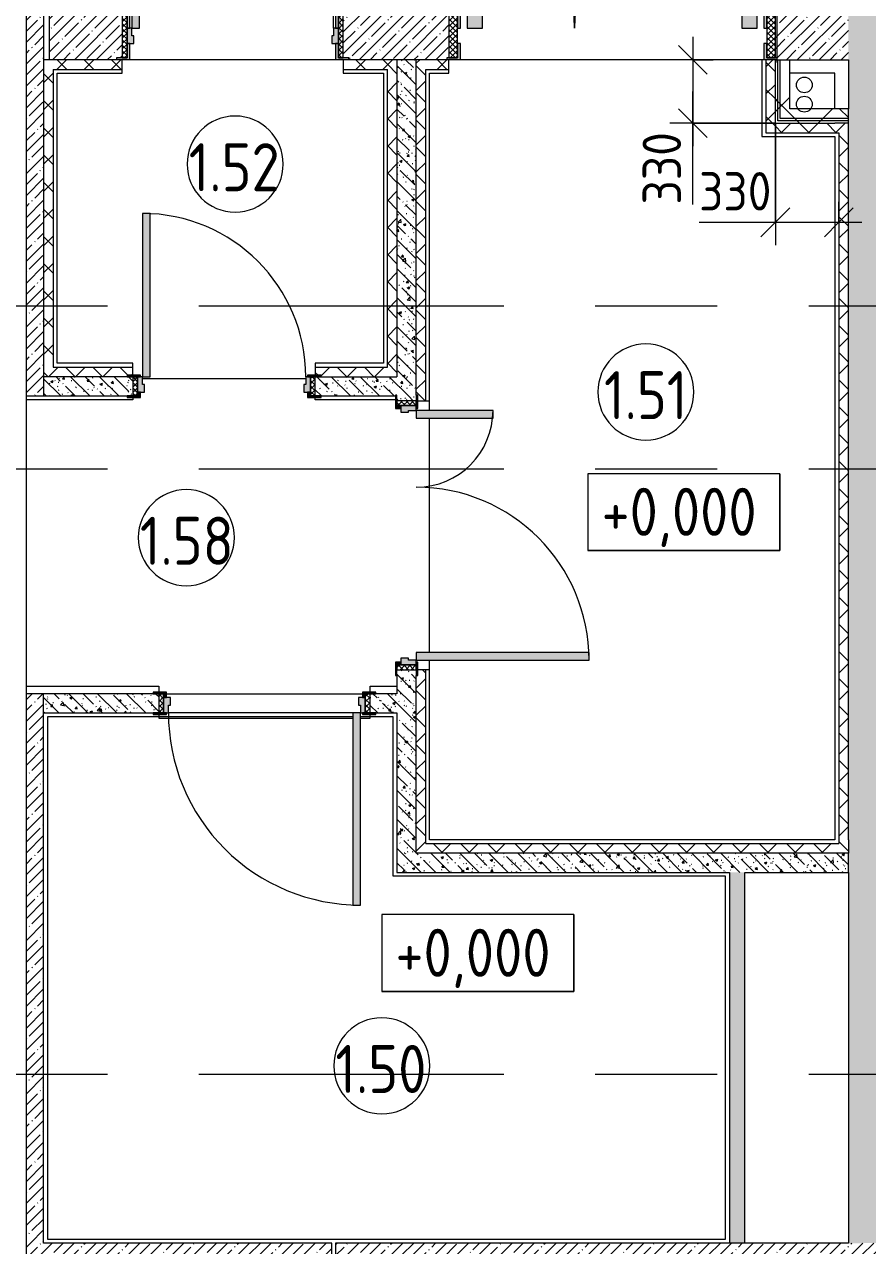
# Model space of a CAD drawing. Header units: millimetres. Extents: x 81368 to 286493, y -8553 to 29000.
# Drawn here: x 84870 to 89260, y 17257 to 23614 of the extents above; entities that cross this region are included whole.
import ezdxf

# ---------------------------------------------------------------- set-up
doc = ezdxf.new("R2010")
doc.units = ezdxf.units.MM
doc.linetypes.add('Осевая', pattern=[3175, 635, -476.25, 1587.5, -476.25])
for name, color, linetype, lineweight in [('A-ANNO-DIMS', 7, 'Continuous', 9), ('A-ANNO-DIMS-100', 7, 'Continuous', 9), ('A-AREA-IDEN', 7, 'Continuous', 9), ('A-DETL', 7, 'Continuous', 9), ('A-DETL-GENF', 7, 'Continuous', 9), ('A-WALL-1', 7, 'Continuous', 13), ('A-WALL-IDEN', 7, 'Continuous', 9), ('G-ANNO-DIMS', 7, 'Continuous', 9), ('I-WALL', 7, 'Continuous', 9), ('Оси-2', 7, 'Осевая', 9)]:
    doc.layers.add(name, color=color, linetype=linetype, lineweight=lineweight)
for name, color, linetype, lineweight, true_color in [('A-DOOR-1', 7, 'Continuous', 9, 0xaaaaaa), ('A-DOOR-2', 7, 'Continuous', 9, 0xe2e2e2), ('A-DOOR-FRAM-1', 7, 'Continuous', 9, 0xe2e2e2), ('A-DOOR-FRAM-2', 7, 'Continuous', 9, 0xaaaaaa), ('A-FLOR-1', 7, 'Continuous', 9, 0xaaaaaa), ('A-WALL-2', 7, 'Continuous', 13, 0x008040), ('I-WALL-1', 7, 'Continuous', 9, 0x787878), ('I-WALL-2', 7, 'Continuous', 9, 0x008040)]:
    doc.layers.add(name, color=color, linetype=linetype, lineweight=lineweight, true_color=true_color)
doc.styles.add('GOST Common', font='GOST_Common.ttf', dxfattribs={"width": 0.9, "height": 250})
doc.styles.add('ISOCPEUR_1', font='isocpeur.ttf', dxfattribs={"width": 0.9, "height": 200})
doc.dimstyles.new('ISO-2_0_0_9К_Средний_округл2_1', dxfattribs={"dimscale": 304.8, "dimtxt": 199.196235, "dimasz": 0.492126, "dimexe": 0.393701, "dimexo": 0, "dimgap": 0, "dimtad": 1, "dimdec": 0, "dimrnd": 10, "dimzin": 0, "dimdsep": 46, "dimtxsty": 'ISOCPEUR_1', "dimblk1": 'OBLIQUE', "dimblk2": 'OBLIQUE', "dimsah": 1, "dimcen": 0.09, "dimdle": 0.393701, "dimazin": 0, "dimtfac": 1, "dimtdec": 4, "dimtix": 1, "dimtmove": 1, "dimatfit": 3, "dimfxl": 1, "dimtvp": 1, "dimtolj": 1, "dimtzin": 0, "dimarcsym": 2})
pattern_1 = [(45, (0, 0), (-57.024626, 57.024626), []), (45, (57.025, 0), (-57.024626, 57.024626), [100.806, -20.161, 3.353, -16.808])]
pattern_2 = [(135, (0, 0), (-75.43415, -75.43415), [106.68, -17.78, 3.556, -17.78]), (135, (0, 75.39), (-75.43415, -75.43415), []), (50, (0, 0), (127.52922, -11.15758), [13.335, -146.685]), (355, (0, 0), (-24.66966, 133.74002), [10.668, -117.348]), (100.451, (10.63, -0.93), (102.85973, 122.58178), [11.333, -124.663]), (46.184, (0, 35.56), (189.75516, -29.43036), [20.002, -220.027]), (96.636, (15.81, 33.1), (166.1822, 173.1996), [17, -186.995]), (351.184, (0, 35.56), (166.18393, 173.19757), [16.002, -176.022]), (21, (17.78, 26.67), (106.13027, -71.58603), [13.335, -146.685]), (326, (17.78, 26.67), (43.26188, 128.93175), [10.668, -117.348]), (71.451, (26.62, 20.7), (149.39198, 57.34505), [11.333, -124.663]), (37.5, (0, 0), (2.162228, 59.188357), [3.353, -112.573, 3.353, -115.773, -117.792]), (37.5, (0, 0), (2.162228, 59.188357), [-235.052, 3.353, -114.44]), (7.5, (0, 0), (46.773857, 70.126152), [3.353, -64.567, 3.353, -109.906, -44.894]), (7.5, (0, 0), (46.773857, 70.126152), [-181.178, 3.353, -41.542]), (327.5, (-39.65, 0), (94.913671, -4.010093), [3.353, -41.097, 3.353, -135.331, -184.023]), (327.5, (-39.65, 0), (94.913671, -4.010093), [-183.134, 3.353, -180.67]), (317.5, (-57.43, 0), (103.69057, 17.79882), [3.353, -54.432, 3.353, -88.748, -130.683]), (317.5, (-57.43, 0), (103.69057, 17.79882), [-149.885, 3.353, -127.33])]
pattern_3 = [(45, (0, 0), (-70.71068, 70.71068), []), (135, (0, 0), (-70.71068, -70.71068), [])]
pattern_4 = [(45, (0, 0), (-141.42136, 141.42136), []), (135, (0, 0), (-141.42136, -141.42136), [])]

# ---------------------------------------------------------------- blocks, each defined once
blk = doc.blocks.new('110_Дверь_СКБ_2Ст_Внутренняя - ДН-7д_л__ ДОО_Дв_1450x2100h_Загрузочная_ Помещение холодильных камер-21737406-План монтажа стен и перегородок 1 этажа в осях 23_1-33')
at = {"layer": 'A-DOOR-1'}
h = blk.add_hatch(dxfattribs=at)
h.set_pattern_fill('FP_15', color=256, style=0, pattern_type=2)
h.set_pattern_definition([(135, (1471.41, 189.685), (-14.14214, -14.14214), []), (225, (1471.41, 189.685), (14.14214, -14.14214), [])])
h.paths.add_polyline_path([(862.5, -115), (862.5, 115), (817.5, 115), (817.5, -115)])
at = {"layer": 'A-DOOR-2'}
for points in [[(767.5, 40), (767.5, 990), (687.5, 990), (687.5, 40)], [(-742.5, 40), (-662.5, 40), (-662.5, 600), (-742.5, 600), (-742.5, 109.4)]]:
    blk.add_hatch(color=256, dxfattribs=at).paths.add_polyline_path(points)
h = blk.add_hatch(color=256, dxfattribs=at)
h.paths.add_polyline_path([(817.5, 40), (817.5, 115), (872.5, 115), (872.5, 123), (802.5, 123), (802.5, 40)])
h.paths.add_polyline_path([(-777.5, 40), (-777.5, 123), (-847.5, 123), (-847.5, 115), (-792.5, 115), (-792.5, 40)])
h = blk.add_hatch(color=256, dxfattribs=at)
h.paths.add_polyline_path([(872.5, -123), (872.5, -115), (817.5, -115), (817.5, -40), (802.5, -40), (802.5, -123)])
h.paths.add_polyline_path([(-777.5, -123), (-777.5, -40), (-792.5, -40), (-792.5, -115), (-847.5, -115), (-847.5, -123)])
at = {"layer": 'A-DOOR-FRAM-2'}
h = blk.add_hatch(dxfattribs=at)
h.set_pattern_fill('FP_16', color=256, style=0, pattern_type=2)
h.set_pattern_definition([(45, (-651.384, 189.685), (-14.1421, 14.1421), []), (135, (-651.384, 189.685), (-14.1421, -14.1421), [])])
h.paths.add_polyline_path([(-792.5, -115), (-792.5, 115), (-837.5, 115), (-837.5, -115)])
at = {"layer": 'A-DOOR-1'}
for p, q in [((767.5, 990), (687.5, 990)), ((687.5, 990), (687.5, 40)), ((767.5, 40), (767.5, 990)), ((-742.5, 600), (-742.5, 40)), ((-662.5, 600), (-742.5, 600)), ((-662.5, 40), (-662.5, 600)), ((-777.5, 123), (-847.5, 123)), ((-847.5, 123), (-847.5, 115)), ((-847.5, 115), (-792.5, 115)), ((-792.5, 115), (-792.5, 40)), ((-777.5, 40), (-777.5, 123)), ((872.5, 123), (802.5, 123)), ((802.5, 123), (802.5, 40)), ((817.5, 40), (817.5, 115)), ((817.5, 115), (872.5, 115)), ((872.5, 115), (872.5, 123)), ((-792.5, 40), (-777.5, 40)), ((-742.5, 40), (-662.5, 40)), ((687.5, 40), (767.5, 40)), ((802.5, 40), (817.5, 40)), ((-777.5, -40), (-792.5, -40)), ((-792.5, -40), (-792.5, -115)), ((-777.5, -123), (-777.5, -40)), ((817.5, -40), (802.5, -40)), ((802.5, -40), (802.5, -123)), ((817.5, -115), (817.5, -40)), ((-847.5, -115), (-847.5, -123)), ((-792.5, -115), (-847.5, -115)), ((-847.5, -123), (-777.5, -123)), ((802.5, -123), (872.5, -123)), ((872.5, -115), (817.5, -115)), ((872.5, -123), (872.5, -115))]:
    blk.add_line(p, q, dxfattribs=at)
for centre, radius, start, end in [((767.5, 40), 950, 90, 180), ((-742.5, 40), 560, 0, 90)]:
    blk.add_arc(centre, radius, start, end, dxfattribs=at)
at = {"layer": 'A-DOOR-FRAM-2'}
for p, q in [((-792.5, 115), (-837.5, 115)), ((-837.5, 115), (-837.5, -115)), ((-792.5, -115), (-792.5, 115)), ((862.5, 115), (817.5, 115)), ((817.5, 115), (817.5, -115)), ((862.5, -115), (862.5, 115)), ((-837.5, -115), (-792.5, -115)), ((817.5, -115), (862.5, -115))]:
    blk.add_line(p, q, dxfattribs=at)
blk = doc.blocks.new('110_Дверь_СКБ_1Ст_Внутренняя1 - Д-11а _огнестойкость EI 15_-32666892-План монтажа стен и перегородок 1 этажа в осях 23_1-33')
at = {"layer": 'A-DOOR-1'}
h = blk.add_hatch(dxfattribs=at)
h.set_pattern_fill('FP_17', color=256, style=0, pattern_type=2)
h.set_pattern_definition([(135, (1751.41, 114.685), (-14.14214, -14.14214), []), (225, (1751.41, 114.685), (14.14214, -14.14214), [])])
h.paths.add_polyline_path([(562.5, 50), (537.5, 50), (537.5, -50), (562.5, -50)])
at = {"layer": 'A-DOOR-2'}
h = blk.add_hatch(color=256, dxfattribs=at)
h.paths.add_polyline_path([(-512.5, 50), (-512.5, -30), (-477.5, -30), (-477.5, 10), (-487.5, 10), (-487.5, 50)])
h.paths.add_polyline_path([(512.5, 50), (512.5, 10), (502.5, 10), (502.5, -30), (537.5, -30), (537.5, 50)])
at = {"layer": 'A-DOOR-FRAM-1'}
for points in [[(-487.5, 1050), (-487.5, 50), (-447.5, 50), (-447.5, 1050)], [(-567.5, 58), (-567.5, 50), (-497.5, 50), (-497.5, 58)], [(-512.5, 50), (-512.5, 49), (-497.5, 50)], [(592.5, 58), (522.5, 58), (522.5, 50), (592.5, 50)], [(522.5, 50), (522.5, 49), (537.5, 50)], [(-567.5, -50), (-567.5, -58), (-497.5, -58), (-497.5, -50)], [(-497.5, -30), (-512.5, -30), (-512.5, -50), (-497.5, -50)], [(522.5, -30), (522.5, -50), (537.5, -50), (537.5, -30)], [(592.5, -50), (522.5, -50), (522.5, -58), (592.5, -58)]]:
    blk.add_hatch(color=256, dxfattribs=at).paths.add_polyline_path(points)
at = {"layer": 'A-DOOR-FRAM-2'}
h = blk.add_hatch(dxfattribs=at)
h.set_pattern_fill('FP_18', color=256, style=0, pattern_type=2)
h.set_pattern_definition([(45, (-371.384, 114.685), (-14.1421, 14.1421), []), (135, (-371.384, 114.685), (-14.1421, -14.1421), [])])
h.paths.add_polyline_path([(-512.5, 50), (-537.5, 50), (-537.5, -50), (-512.5, -50)])
at = {"layer": 'A-DOOR-1'}
for p, q in [((-487.5, 1050), (-487.5, 50)), ((-447.5, 1050), (-487.5, 1050)), ((-447.5, 50), (-447.5, 1050)), ((-487.5, 50), (-447.5, 50))]:
    blk.add_line(p, q, dxfattribs=at)
blk.add_arc((-487.5, 50), 1000, 360, 90, dxfattribs=at)
at = {"layer": 'A-DOOR-FRAM-2'}
for p, q in [((-497.5, 58), (-567.5, 58)), ((-567.5, 58), (-567.5, 50)), ((-567.5, 50), (-497.5, 50)), ((-512.5, 50), (-537.5, 50)), ((-537.5, 50), (-537.5, -50)), ((-487.5, 50), (-512.5, 50)), ((-512.5, 50), (-512.5, -30)), ((-512.5, -50), (-512.5, 50)), ((-497.5, 50), (-512.5, 50)), ((-512.5, 50), (-512.5, 49)), ((-512.5, 49), (-497.5, 49)), ((-497.5, 50), (-497.5, 58)), ((-497.5, 49), (-497.5, 50)), ((-487.5, 10), (-487.5, 50)), ((-477.5, 10), (-487.5, 10)), ((-477.5, -30), (-477.5, 10)), ((512.5, 10), (502.5, 10)), ((502.5, 10), (502.5, -30)), ((512.5, 50), (512.5, 10)), ((537.5, 50), (512.5, 50)), ((592.5, 58), (522.5, 58)), ((522.5, 58), (522.5, 50)), ((537.5, 50), (522.5, 50)), ((522.5, 50), (522.5, 49)), ((522.5, 50), (592.5, 50)), ((522.5, 49), (537.5, 49)), ((537.5, -30), (537.5, 50)), ((562.5, 50), (537.5, 50)), ((537.5, 50), (537.5, -50)), ((537.5, 49), (537.5, 50)), ((562.5, -50), (562.5, 50)), ((592.5, 50), (592.5, 58)), ((-497.5, -50), (-567.5, -50)), ((-567.5, -50), (-567.5, -58)), ((-567.5, -58), (-497.5, -58)), ((-537.5, -50), (-512.5, -50)), ((-512.5, -30), (-477.5, -30)), ((-497.5, -30), (-512.5, -30)), ((-512.5, -30), (-512.5, -50)), ((-512.5, -50), (-497.5, -50)), ((-497.5, -50), (-497.5, -30)), ((-497.5, -58), (-497.5, -50)), ((502.5, -30), (537.5, -30)), ((537.5, -30), (522.5, -30)), ((522.5, -30), (522.5, -50)), ((522.5, -50), (537.5, -50)), ((592.5, -50), (522.5, -50)), ((522.5, -50), (522.5, -58)), ((522.5, -58), (592.5, -58)), ((537.5, -50), (537.5, -30)), ((537.5, -50), (562.5, -50)), ((592.5, -58), (592.5, -50))]:
    blk.add_line(p, q, dxfattribs=at)
blk = doc.blocks.new('110_Дверь_СКБ_1Ст_Внутренняя1 - ДН-6д_ ДОО_Дв_1150x2100-24253098-План монтажа стен и перегородок 1 этажа в осях 23_1-33')
at = {"layer": 'A-DOOR-1'}
h = blk.add_hatch(dxfattribs=at)
h.set_pattern_fill('FP_19', color=256, style=0, pattern_type=2)
h.set_pattern_definition([(135, (1726.41, 189.685), (-14.14214, -14.14214), []), (225, (1726.41, 189.685), (14.14214, -14.14214), [])])
h.paths.add_polyline_path([(587.5, -115), (587.5, 115), (562.5, 115), (562.5, -115)])
at = {"layer": 'A-DOOR-2'}
h = blk.add_hatch(color=256, dxfattribs=at)
h.paths.add_polyline_path([(547.5, 40), (562.5, 40), (562.5, 115), (617.5, 115), (617.5, 123), (547.5, 123)])
h.paths.add_polyline_path([(-537.5, 40), (-522.5, 40), (-522.5, 123), (-592.5, 123), (-592.5, 115), (-537.5, 115)])
h = blk.add_hatch(color=256, dxfattribs=at)
h.paths.add_polyline_path([(562.5, -40), (562.5, 40), (537.5, 40), (537.5, 0), (527.5, 0), (527.5, -40)])
h.paths.add_polyline_path([(-502.5, -40), (-502.5, 0), (-512.5, 0), (-512.5, 40), (-537.5, 40), (-537.5, -40)])
h = blk.add_hatch(color=256, dxfattribs=at)
h.paths.add_polyline_path([(612.7, -123), (617.5, -123), (617.5, -115), (562.5, -115), (562.5, -40), (547.5, -40), (547.5, -123)])
h.paths.add_polyline_path([(-522.5, -123), (-522.5, -40), (-537.5, -40), (-537.5, -115), (-592.5, -115), (-592.5, -123)])
at = {"layer": 'A-DOOR-FRAM-1'}
blk.add_hatch(color=256, dxfattribs=at).paths.add_polyline_path([(-472.5, 40), (-472.5, 1090), (-512.5, 1090), (-512.5, 40)])
at = {"layer": 'A-DOOR-FRAM-2'}
h = blk.add_hatch(dxfattribs=at)
h.set_pattern_fill('FP_20', color=256, style=0, pattern_type=2)
h.set_pattern_definition([(45, (-396.384, 189.685), (-14.1421, 14.1421), []), (135, (-396.384, 189.685), (-14.1421, -14.1421), [])])
h.paths.add_polyline_path([(-537.5, -115), (-537.5, 115), (-562.5, 115), (-562.5, -115)])
at = {"layer": 'A-DOOR-1'}
for p, q in [((-512.5, 1090), (-512.5, 40)), ((-472.5, 1090), (-512.5, 1090)), ((-472.5, 40), (-472.5, 1090)), ((-522.5, 123), (-592.5, 123)), ((-592.5, 123), (-592.5, 115)), ((-592.5, 115), (-537.5, 115)), ((-537.5, 115), (-537.5, 40)), ((-522.5, 40), (-522.5, 123)), ((617.5, 123), (547.5, 123)), ((547.5, 123), (547.5, 40)), ((562.5, 40), (562.5, 115)), ((562.5, 115), (617.5, 115)), ((617.5, 115), (617.5, 123)), ((-537.5, 40), (-522.5, 40)), ((-512.5, 40), (-472.5, 40)), ((547.5, 40), (562.5, 40)), ((-522.5, -40), (-537.5, -40)), ((-537.5, -40), (-537.5, -115)), ((-522.5, -123), (-522.5, -40)), ((562.5, -40), (547.5, -40)), ((547.5, -40), (547.5, -123)), ((562.5, -115), (562.5, -40)), ((-592.5, -115), (-592.5, -123)), ((-537.5, -115), (-592.5, -115)), ((-592.5, -123), (-522.5, -123)), ((547.5, -123), (617.5, -123)), ((617.5, -115), (562.5, -115)), ((617.5, -123), (617.5, -115))]:
    blk.add_line(p, q, dxfattribs=at)
blk.add_arc((-512.5, 40), 1050, 360, 90, dxfattribs=at)
at = {"layer": 'A-DOOR-FRAM-2'}
for p, q in [((-537.5, 115), (-562.5, 115)), ((-562.5, 115), (-562.5, -115)), ((-537.5, -115), (-537.5, 115)), ((587.5, 115), (562.5, 115)), ((562.5, 115), (562.5, -115)), ((587.5, -115), (587.5, 115)), ((-512.5, 40), (-537.5, 40)), ((-537.5, 40), (-537.5, -40)), ((-512.5, 0), (-512.5, 40)), ((-502.5, 0), (-512.5, 0)), ((-502.5, -40), (-502.5, 0)), ((537.5, 0), (527.5, 0)), ((527.5, 0), (527.5, -40)), ((537.5, 40), (537.5, 0)), ((562.5, 40), (537.5, 40)), ((562.5, -40), (562.5, 40)), ((-537.5, -40), (-502.5, -40)), ((527.5, -40), (562.5, -40)), ((-562.5, -115), (-537.5, -115)), ((562.5, -115), (587.5, -115))]:
    blk.add_line(p, q, dxfattribs=at)
blk = doc.blocks.new('110_Дверь_СКБ_1Ст_Внутренняя1 - Д-8_п_ 950x2100h_охрана 2-32213875-План монтажа стен и перегородок 1 этажа в осях 23_1-33')
at = {"layer": 'A-DOOR-1'}
h = blk.add_hatch(dxfattribs=at)
h.set_pattern_fill('FP_21', color=256, style=0, pattern_type=2)
h.set_pattern_definition([(135, (1826.41, 114.685), (-14.14214, -14.14214), []), (225, (1826.41, 114.685), (14.14214, -14.14214), [])])
h.paths.add_polyline_path([(487.5, -50), (487.5, 50), (462.5, 50), (462.5, -50)])
at = {"layer": 'A-DOOR-2'}
h = blk.add_hatch(color=256, dxfattribs=at)
h.paths.add_polyline_path([(462.5, -30), (462.5, 50), (437.5, 50), (437.5, 10), (427.5, 10), (427.5, -30)])
h.paths.add_polyline_path([(-402.5, -30), (-402.5, 10), (-412.5, 10), (-412.5, 50), (-437.5, 50), (-437.5, -30)])
at = {"layer": 'A-DOOR-FRAM-1'}
for points in [[(-372.5, 50), (-372.5, 900), (-412.5, 900), (-412.5, 50)], [(-422.5, 50), (-422.5, 58), (-492.5, 58), (-492.5, 50)], [(-422.5, 49), (-422.5, 50), (-437.5, 49)], [(517.5, 50), (517.5, 58), (447.5, 58), (447.5, 50)], [(462.5, 49), (462.5, 50), (447.5, 49)], [(-422.5, -58), (-422.5, -50), (-492.5, -50), (-492.5, -58)], [(-422.5, -50), (-422.5, -30), (-437.5, -30), (-437.5, -50)], [(462.5, -50), (462.5, -30), (447.5, -30), (447.5, -50)], [(517.5, -58), (517.5, -50), (447.5, -50), (447.5, -58)]]:
    blk.add_hatch(color=256, dxfattribs=at).paths.add_polyline_path(points)
at = {"layer": 'A-DOOR-FRAM-2'}
h = blk.add_hatch(dxfattribs=at)
h.set_pattern_fill('FP_22', color=256, style=0, pattern_type=2)
h.set_pattern_definition([(45, (-296.384, 114.685), (-14.1421, 14.1421), []), (135, (-296.384, 114.685), (-14.1421, -14.1421), [])])
h.paths.add_polyline_path([(-437.5, -50), (-437.5, 50), (-462.5, 50), (-462.5, -50)])
at = {"layer": 'A-DOOR-1'}
for p, q in [((-412.5, 900), (-412.5, 50)), ((-372.5, 900), (-412.5, 900)), ((-372.5, 50), (-372.5, 900)), ((-412.5, 50), (-372.5, 50))]:
    blk.add_line(p, q, dxfattribs=at)
blk.add_arc((-412.5, 50), 850, 360, 90, dxfattribs=at)
at = {"layer": 'A-DOOR-FRAM-2'}
for p, q in [((-422.5, 58), (-492.5, 58)), ((-492.5, 58), (-492.5, 50)), ((-492.5, 50), (-422.5, 50)), ((-437.5, 50), (-462.5, 50)), ((-462.5, 50), (-462.5, -50)), ((-412.5, 50), (-437.5, 50)), ((-437.5, 50), (-437.5, -30)), ((-437.5, -50), (-437.5, 50)), ((-422.5, 50), (-437.5, 50)), ((-437.5, 50), (-437.5, 49)), ((-437.5, 49), (-422.5, 49)), ((-422.5, 50), (-422.5, 58)), ((-422.5, 49), (-422.5, 50)), ((-412.5, 10), (-412.5, 50)), ((-402.5, 10), (-412.5, 10)), ((-402.5, -30), (-402.5, 10)), ((437.5, 10), (427.5, 10)), ((427.5, 10), (427.5, -30)), ((437.5, 50), (437.5, 10)), ((462.5, 50), (437.5, 50)), ((517.5, 58), (447.5, 58)), ((447.5, 58), (447.5, 50)), ((462.5, 50), (447.5, 50)), ((447.5, 50), (447.5, 49)), ((447.5, 50), (517.5, 50)), ((447.5, 49), (462.5, 49)), ((462.5, -30), (462.5, 50)), ((487.5, 50), (462.5, 50)), ((462.5, 50), (462.5, -50)), ((462.5, 49), (462.5, 50)), ((487.5, -50), (487.5, 50)), ((517.5, 50), (517.5, 58)), ((-422.5, -50), (-492.5, -50)), ((-492.5, -50), (-492.5, -58)), ((-492.5, -58), (-422.5, -58)), ((-462.5, -50), (-437.5, -50)), ((-437.5, -30), (-402.5, -30)), ((-422.5, -30), (-437.5, -30)), ((-437.5, -30), (-437.5, -50)), ((-437.5, -50), (-422.5, -50)), ((-422.5, -50), (-422.5, -30)), ((-422.5, -58), (-422.5, -50)), ((427.5, -30), (462.5, -30)), ((462.5, -30), (447.5, -30)), ((447.5, -30), (447.5, -50)), ((447.5, -50), (462.5, -50)), ((517.5, -50), (447.5, -50)), ((447.5, -50), (447.5, -58)), ((447.5, -58), (517.5, -58)), ((462.5, -50), (462.5, -30)), ((462.5, -50), (487.5, -50)), ((517.5, -58), (517.5, -50))]:
    blk.add_line(p, q, dxfattribs=at)
blk = doc.blocks.new('110_Дверь_СКБ_2Ст - Д-10а_ СОШ_Дв_1450x2100h_Горячий цех-25784455-План монтажа стен и перегородок 1 этажа в осях 23_1-33')
at = {"layer": 'A-DOOR-1'}
h = blk.add_hatch(dxfattribs=at)
h.set_pattern_fill('FP_23', color=256, style=0, pattern_type=2)
h.set_pattern_definition([(135, (1601.41, 114.685), (-14.14214, -14.14214), []), (225, (1601.41, 114.685), (14.14214, -14.14214), [])])
h.paths.add_polyline_path([(712.5, 50), (687.5, 50), (687.5, -50), (712.5, -50), (712.5, 27.6)])
at = {"layer": 'A-DOOR-2'}
for points in [[(662.5, 950), (622.5, 950), (622.5, 50), (662.5, 50), (662.5, 360)], [(-597.5, 50), (-597.5, 450), (-637.5, 450), (-637.5, 50)]]:
    blk.add_hatch(color=256, dxfattribs=at).paths.add_polyline_path(points)
h = blk.add_hatch(color=256, dxfattribs=at)
h.paths.add_polyline_path([(687.5, 50), (662.5, 50), (662.5, 10), (652.5, 10), (652.5, -30), (687.5, -30), (687.5, 27.6)])
h.paths.add_polyline_path([(-627.5, -30), (-627.5, 10), (-637.5, 10), (-637.5, 50), (-662.5, 50), (-662.5, -30)])
at = {"layer": 'A-DOOR-FRAM-1'}
for points in [[(-647.5, 50), (-647.5, 58), (-717.5, 58), (-717.5, 50)], [(742.5, 50), (742.5, 58), (672.5, 58), (672.5, 50)], [(-647.5, -58), (-647.5, -50), (-717.5, -50), (-717.5, -58)], [(-647.5, -50), (-647.5, -30), (-662.5, -30), (-662.5, -50)], [(687.5, -30), (672.5, -30), (672.5, -50), (687.5, -50)], [(742.5, -50), (672.5, -50), (672.5, -58), (742.5, -58)]]:
    blk.add_hatch(color=256, dxfattribs=at).paths.add_polyline_path(points)
at = {"layer": 'A-DOOR-FRAM-2'}
h = blk.add_hatch(dxfattribs=at)
h.set_pattern_fill('FP_24', color=256, style=0, pattern_type=2)
h.set_pattern_definition([(45, (-521.384, 114.685), (-14.1421, 14.1421), []), (135, (-521.384, 114.685), (-14.1421, -14.1421), [])])
h.paths.add_polyline_path([(-662.5, 50), (-687.5, 50), (-687.5, -50), (-662.5, -50), (-662.5, 27.6)])
at = {"layer": 'A-DOOR-1'}
for p, q in [((662.5, 950), (622.5, 950)), ((622.5, 950), (622.5, 50)), ((662.5, 50), (662.5, 950)), ((-637.5, 450), (-637.5, 50)), ((-597.5, 450), (-637.5, 450)), ((-597.5, 50), (-597.5, 450)), ((-637.5, 50), (-597.5, 50)), ((622.5, 50), (662.5, 50))]:
    blk.add_line(p, q, dxfattribs=at)
for centre, radius, start, end in [((662.5, 50), 900, 90, 180), ((-637.5, 50), 400, 0, 90)]:
    blk.add_arc(centre, radius, start, end, dxfattribs=at)
at = {"layer": 'A-DOOR-FRAM-2'}
for p, q in [((-647.5, 58), (-717.5, 58)), ((-717.5, 58), (-717.5, 50)), ((-717.5, 50), (-647.5, 50)), ((-662.5, 50), (-687.5, 50)), ((-687.5, 50), (-687.5, -50)), ((-637.5, 50), (-662.5, 50)), ((-662.5, 50), (-662.5, -30)), ((-662.5, -50), (-662.5, 50)), ((-647.5, 50), (-647.5, 58)), ((-637.5, 10), (-637.5, 50)), ((-627.5, 10), (-637.5, 10)), ((-627.5, -30), (-627.5, 10)), ((662.5, 10), (652.5, 10)), ((652.5, 10), (652.5, -30)), ((662.5, 50), (662.5, 10)), ((687.5, 50), (662.5, 50)), ((742.5, 58), (672.5, 58)), ((672.5, 58), (672.5, 50)), ((672.5, 50), (742.5, 50)), ((687.5, -30), (687.5, 50)), ((712.5, 50), (687.5, 50)), ((687.5, 50), (687.5, -50)), ((712.5, -50), (712.5, 50)), ((742.5, 50), (742.5, 58)), ((-647.5, -50), (-717.5, -50)), ((-717.5, -50), (-717.5, -58)), ((-717.5, -58), (-647.5, -58)), ((-687.5, -50), (-662.5, -50)), ((-662.5, -30), (-627.5, -30)), ((-647.5, -30), (-662.5, -30)), ((-662.5, -30), (-662.5, -50)), ((-662.5, -50), (-647.5, -50)), ((-647.5, -50), (-647.5, -30)), ((-647.5, -58), (-647.5, -50)), ((652.5, -30), (687.5, -30)), ((687.5, -30), (672.5, -30)), ((672.5, -30), (672.5, -50)), ((672.5, -50), (687.5, -50)), ((742.5, -50), (672.5, -50)), ((672.5, -50), (672.5, -58)), ((672.5, -58), (742.5, -58)), ((687.5, -50), (687.5, -30)), ((687.5, -50), (712.5, -50)), ((742.5, -58), (742.5, -50))]:
    blk.add_line(p, q, dxfattribs=at)
blk = doc.blocks.new('DET_L_Линия разрыва - М100-30654842-План монтажа стен и перегородок 1 этажа в осях 23_1-33')
at = {"layer": 'A-DETL-GENF'}
blk.add_line((11739.9, 0), (0, 0), dxfattribs=at)
blk = doc.blocks.new('Марка_Помещения - Номер-25198446-План монтажа стен и перегородок 1 этажа в осях 23_1-33')
at = {"layer": 'A-AREA-IDEN'}
for start, end in [(360, 180), (180, 360)]:
    blk.add_arc((0, 0), 2.5, start, end, dxfattribs=at)
blk = doc.blocks.new('DIMBLOCK42-План монтажа стен и перегородок 1 этажа в осях 23_1-33')
at = {"layer": 'A-ANNO-DIMS-100'}
for p, q in [((88350.1, 23550), (88350.1, 22980)), ((88456.2, 23430), (88230.1, 23430)), ((88350.1, 23430), (88456.2, 23430)), ((88350.1, 23156), (88350.1, 23265)), ((88350.1, 22676.7), (88350.1, 23156)), ((88780, 23100), (88230.1, 23100)), ((88350.1, 23100), (88780, 23100))]:
    blk.add_line(p, q, dxfattribs=at)
at = {"layer": 'A-ANNO-DIMS-100', "lineweight": 20}
for p, q in [((88350.1, 23430), (88275.1, 23505)), ((88350.1, 23430), (88425.1, 23355)), ((88350.1, 23100), (88275.1, 23175)), ((88350.1, 23100), (88425.1, 23025))]:
    blk.add_line(p, q, dxfattribs=at)
at = {"layer": 'A-ANNO-DIMS-100', "color": 0, "insert": (88088.8, 22676.7), "char_height": 200, "width": 455.087, "attachment_point": 1, "rotation": 90, "line_spacing_factor": 1.149209, "style": 'ISOCPEUR_1'}
blk.add_mtext('330', dxfattribs=at)
blk = doc.blocks.new('_Oblique')
at = {"color": 0, "linetype": 'ByBlock', "lineweight": -2}
blk.add_line((-0.5, -0.5), (0.5, 0.5), dxfattribs=at)
blk = doc.blocks.new('DIMBLOCK43-План монтажа стен и перегородок 1 этажа в осях 23_1-33')
at = {"layer": 'A-ANNO-DIMS-100'}
for p, q in [((88780, 23100), (88780, 22464.1)), ((88780, 22584.1), (88780, 23100)), ((89110, 22690.1), (89110, 22464.1)), ((89110, 22584.1), (89110, 22690.1)), ((88382.5, 22584.1), (88861.7, 22584.1)), ((88660, 22584.1), (89230, 22584.1)), ((88861.7, 22584.1), (88945, 22584.1))]:
    blk.add_line(p, q, dxfattribs=at)
at = {"layer": 'A-ANNO-DIMS-100', "lineweight": 20}
for p, q in [((88780, 22584.1), (88855, 22659.1)), ((89110, 22584.1), (89185, 22659.1)), ((88780, 22584.1), (88705, 22509.1)), ((89110, 22584.1), (89035, 22509.1))]:
    blk.add_line(p, q, dxfattribs=at)
at = {"layer": 'A-ANNO-DIMS-100', "color": 0, "insert": (88382.5, 22845.4), "char_height": 200, "width": 455.087, "attachment_point": 1, "line_spacing_factor": 1.149209, "style": 'ISOCPEUR_1'}
blk.add_mtext('330', dxfattribs=at)
blk = doc.blocks.new('Высотные отметки - 10х4_h_-17668695-План монтажа стен и перегородок 1 этажа в осях 23_1-33')
at = {"layer": 'G-ANNO-DIMS'}
for p, q in [((-5, 4), (-5, 0)), ((5, 4), (-5, 4)), ((5, 4), (-5, 4)), ((-5, 4), (-5, 0)), ((5, 4), (5, 0)), ((5, 0), (5, 4)), ((5, 0), (-5, 0)), ((-5, 0), (5, 0))]:
    blk.add_line(p, q, dxfattribs=at)

msp = doc.modelspace()

# ---------------------------------------------------------------- hatches: boundary and pattern name
at = {"layer": 'I-WALL'}
h = msp.add_hatch(dxfattribs=at)
h.set_pattern_fill('FP_2', color=256, style=0, pattern_type=2)
h.set_pattern_definition(pattern_1)
h.paths.add_polyline_path([(84880.7, 21680), (84970, 21680), (84970, 27100), (84880.7, 27100), (84880.7, 21739.4)])
h = msp.add_hatch(dxfattribs=at)
h.set_pattern_fill('FP_2', color=256, style=0, pattern_type=2)
h.set_pattern_definition(pattern_1)
h.paths.add_polyline_path([(89214.3, 17270), (89410, 17270.5), (89410, 27100), (89160, 27100), (89160, 17270)])
h = msp.add_hatch(dxfattribs=at)
h.set_pattern_fill('FP_2', color=256, style=0, pattern_type=2)
h.set_pattern_definition(pattern_1)
h.paths.add_polyline_path([(88882, 23430), (89160, 23430), (89160, 23680), (88780, 23680), (88780.6, 23678), (88790, 23678), (88790, 23670), (88780, 23670), (88780, 23440), (88790, 23440), (88790, 23432), (88780, 23432), (88780, 23430), (88855, 23430)])
h.paths.add_polyline_path([(86810, 23430), (87080, 23430), (87080, 23432), (87070, 23432), (87070, 23440), (87080, 23440), (87080, 23670), (87070, 23670.7), (87070, 23678), (87080, 23678), (87080, 23680), (86530, 23680), (86530, 23678), (86560, 23678), (86560, 23670), (86530, 23670), (86530, 23440), (86560, 23440), (86560, 23432), (86530, 23432), (86530, 23430), (86740, 23430)])
h.paths.add_polyline_path([(85000, 23430), (85380, 23430), (85380, 23432), (85350, 23432), (85350, 23440), (85380, 23440), (85380, 23670), (85350, 23670), (85350, 23678), (85380, 23678), (85380, 23680), (85000, 23680), (85000, 23664.4)])
h = msp.add_hatch(dxfattribs=at)
h.set_pattern_fill('FP_5', color=256, style=0, pattern_type=2)
h.set_pattern_definition(pattern_3)
h.paths.add_polyline_path([(84970, 21830), (85020, 21830), (85020, 23430), (84970, 23430), (84970, 21850)])
h = msp.add_hatch(dxfattribs=at)
h.set_pattern_fill('FP_5', color=256, style=0, pattern_type=2)
h.set_pattern_definition(pattern_3)
h.paths.add_polyline_path([(86760, 23380), (86760, 23430), (86530, 23430), (86530, 23380), (86740, 23380)])
h.paths.add_polyline_path([(85225.7, 23380), (85380, 23380), (85380, 23430), (85020, 23430), (85020, 23380), (85040, 23380)])
h = msp.add_hatch(dxfattribs=at)
h.set_pattern_fill('FP_5', color=256, style=0, pattern_type=2)
h.set_pattern_definition(pattern_3)
h.paths.add_polyline_path([(86810, 21780), (86810, 23430), (86760, 23430), (86760, 21780)])
h = msp.add_hatch(dxfattribs=at)
h.set_pattern_fill('FP_5', color=256, style=0, pattern_type=2)
h.set_pattern_definition(pattern_3)
h.paths.add_polyline_path([(86910, 19300), (86960, 19300), (86960, 20255), (86918, 20255), (86918, 20225), (86910, 20225), (86910, 19706.3)])
h.paths.add_polyline_path([(86960, 21655), (86960, 23430), (86910, 23430), (86910.1, 21685), (86918, 21685), (86918, 21655)])
h = msp.add_hatch(dxfattribs=at)
h.set_pattern_fill('FP_5', color=256, style=0, pattern_type=2)
h.set_pattern_definition(pattern_3)
h.paths.add_polyline_path([(87080, 23380), (87080, 23430), (86960, 23430), (86960, 23380), (86980, 23380)])
h = msp.add_hatch(dxfattribs=at)
h.set_pattern_fill('FP_5', color=256, style=0, pattern_type=2)
h.set_pattern_definition(pattern_3)
h.paths.add_polyline_path([(88730, 23050), (88780, 23050), (88780, 23430), (88730, 23430), (88730, 23055.4)])
h = msp.add_hatch(dxfattribs=at)
h.set_pattern_fill('FP_5', color=256, style=0, pattern_type=2)
h.set_pattern_definition(pattern_3)
h.paths.add_polyline_path([(88882, 23050), (89110, 23050), (89110, 23100), (88780, 23100), (88780, 23050)])
h = msp.add_hatch(dxfattribs=at)
h.set_pattern_fill('FP_5', color=256, style=0, pattern_type=2)
h.set_pattern_definition(pattern_3)
h.paths.add_polyline_path([(89160, 19350), (89160, 23100), (89110, 23100), (89110, 19350)])
h = msp.add_hatch(dxfattribs=at)
h.set_pattern_fill('FP_5', color=256, style=0, pattern_type=2)
h.set_pattern_definition(pattern_3)
h.paths.add_polyline_path([(86760, 21780), (86760, 21830), (86384.7, 21830), (86384.7, 21788), (86414.7, 21788), (86414.7, 21780), (86740, 21780)])
h.paths.add_polyline_path([(84970, 21780), (85404.7, 21780), (85404.7, 21788), (85434.7, 21788), (85434.7, 21830), (84970, 21830)])
h = msp.add_hatch(dxfattribs=at)
h.set_pattern_fill('FP_2', color=256, style=0, pattern_type=2)
h.set_pattern_definition(pattern_1)
h.paths.add_polyline_path([(84880.7, 17270), (84970, 17270.5), (84970, 20130), (84880.7, 20130), (84880.7, 17270.5)])
h = msp.add_hatch(dxfattribs=at)
h.set_pattern_fill('FP_5', color=256, style=0, pattern_type=2)
h.set_pattern_definition(pattern_3)
h.paths.add_polyline_path([(89160, 19300), (89160, 19350), (86960, 19350), (86960, 19300), (87220, 19300)])
h = msp.add_hatch(dxfattribs=at)
h.set_pattern_fill('FP_2', color=256, style=0, pattern_type=2)
h.set_pattern_definition(pattern_1)
h.paths.add_polyline_path([(86270, 17050), (86270, 17270), (84880.7, 17270), (84880.7, 17050), (85890.4, 17050)])
h = msp.add_hatch(dxfattribs=at)
h.set_pattern_fill('FP_2', color=256, style=0, pattern_type=2)
h.set_pattern_definition(pattern_1)
h.paths.add_polyline_path([(86470, 16100), (86470, 17270), (86270, 17270), (86270, 16100)])
h = msp.add_hatch(dxfattribs=at)
h.set_pattern_fill('FP_2', color=256, style=0, pattern_type=2)
h.set_pattern_definition(pattern_1)
h.paths.add_polyline_path([(92538.2, 17050), (92810, 17050), (92810, 17270), (86490, 17270), (86490, 17050), (91208.7, 17050)])
at = {"layer": 'I-WALL-1'}
h = msp.add_hatch(dxfattribs=at)
h.set_pattern_fill('FP_14', color=256, style=0, pattern_type=2)
h.set_pattern_definition(pattern_2)
h.paths.add_polyline_path([(86910, 21780), (86910, 23430), (86810, 23430), (86810, 21780), (86887.6, 21780)])
h = msp.add_hatch(dxfattribs=at)
h.set_pattern_fill('FP_14', color=256, style=0, pattern_type=2)
h.set_pattern_definition(pattern_2)
h.paths.add_polyline_path([(86910, 21680), (86910, 21780), (86384.7, 21780), (86384.7, 21680), (86802, 21680), (86802, 21685), (86810, 21685), (86810, 21680), (86887.6, 21680)])
h.paths.add_polyline_path([(85404.7, 21680), (85434.7, 21680), (85434.7, 21780), (84970, 21780), (84970, 21680), (85225.7, 21680)])
h = msp.add_hatch(dxfattribs=at)
h.set_pattern_fill('FP_14', color=256, style=0, pattern_type=2)
h.set_pattern_definition(pattern_2)
h.paths.add_polyline_path([(86887.6, 20030), (86910, 20030), (86910, 20255), (86810, 20255), (86810, 20030)])
h.paths.add_polyline_path([(86810, 21655), (86910, 21655), (86910, 21680), (86810, 21680)])
h = msp.add_hatch(dxfattribs=at)
h.set_pattern_fill('FP_14', color=256, style=0, pattern_type=2)
h.set_pattern_definition(pattern_2)
h.paths.add_polyline_path([(86810, 20030), (86810, 20130), (86670, 20130), (86670, 20030), (86700, 20030)])
h.paths.add_polyline_path([(85540, 20030), (85570, 20030), (85570, 20130), (84970, 20130), (84970, 20030)])
h = msp.add_hatch(dxfattribs=at)
h.set_pattern_fill('FP_14', color=256, style=0, pattern_type=2)
h.set_pattern_definition(pattern_2)
h.paths.add_polyline_path([(86910, 19200), (86910, 20030), (86810, 20030), (86810, 19200)])
h = msp.add_hatch(dxfattribs=at)
h.set_pattern_fill('FP_14', color=256, style=0, pattern_type=2)
h.set_pattern_definition(pattern_2)
h.paths.add_polyline_path([(89160, 19200), (89160, 19300), (86910, 19300), (86910, 19200), (88621, 19200)])
h = msp.add_hatch(dxfattribs=at)
h.set_pattern_fill('FP_14', color=256, style=0, pattern_type=2)
h.set_pattern_definition(pattern_2)
h.paths.add_polyline_path([(88549.6, 16180), (88621, 16180), (88621, 17050), (88541, 17050), (88541, 16180)])
h.paths.add_polyline_path([(88541, 17270), (88621, 17270.5), (88621, 19200), (88541, 19200), (88541, 17270.5)])
at = {"layer": 'I-WALL-2'}
h = msp.add_hatch(dxfattribs=at)
h.set_pattern_fill('FP_63', color=256, style=0, pattern_type=2)
h.set_pattern_definition(pattern_4)
h.paths.add_polyline_path([(88792.5, 23100), (88792.5, 23430), (88780, 23430), (88780, 23100)])
h = msp.add_hatch(dxfattribs=at)
h.set_pattern_fill('FP_63', color=256, style=0, pattern_type=2)
h.set_pattern_definition(pattern_4)
h.paths.add_polyline_path([(88805, 23112.5), (88805, 23430), (88792.5, 23430), (88792.5, 23112.5)])
h = msp.add_hatch(dxfattribs=at)
h.set_pattern_fill('FP_63', color=256, style=0, pattern_type=2)
h.set_pattern_definition(pattern_4)
h.paths.add_polyline_path([(88855, 23125), (88855, 23430), (88805, 23430), (88805, 23125)])
h = msp.add_hatch(dxfattribs=at)
h.set_pattern_fill('FP_63', color=256, style=0, pattern_type=2)
h.set_pattern_definition(pattern_4)
h.paths.add_polyline_path([(89110, 23125), (89160, 23125), (89160, 23175), (88855, 23175), (88855, 23125), (89030.6, 23125)])
h = msp.add_hatch(dxfattribs=at)
h.set_pattern_fill('FP_63', color=256, style=0, pattern_type=2)
h.set_pattern_definition(pattern_4)
h.paths.add_polyline_path([(89090, 23100), (89160, 23100), (89160, 23112.5), (88792.5, 23112.5), (88792.5, 23100), (89030.6, 23100)])
h = msp.add_hatch(dxfattribs=at)
h.set_pattern_fill('FP_63', color=256, style=0, pattern_type=2)
h.set_pattern_definition(pattern_4)
h.paths.add_polyline_path([(89160, 23112.5), (89160, 23125), (88805, 23125), (88805, 23112.5), (89110, 23112.5)])

# ---------------------------------------------------------------- linework, layer by layer
at = {"layer": 'A-DETL'}
for centre in [(88930.7, 23299), (88930.7, 23199)]:
    msp.add_circle(centre, 41, dxfattribs=at)
at = {"layer": 'A-FLOR-1'}
for p, q in [((89090, 23360), (88855, 23360)), ((89090, 23175), (89090, 23360)), ((86334.7, 21770), (85484.7, 21770)), ((85434.7, 21660), (84880.7, 21660)), ((85434.7, 21672), (85434.7, 21660)), ((86384.7, 21660), (86384.7, 21672)), ((86802, 21660), (86384.7, 21660)), ((86980, 21605), (86980, 21655)), ((86980, 20345), (86980, 21565)), ((86980, 20255), (86980, 20305)), ((84880.7, 20170), (85570, 20170)), ((85570, 20170), (85570, 20138)), ((86670, 20138), (86670, 20170)), ((86670, 20170), (86810, 20170)), ((86580, 20010), (84990, 20010)), ((84990, 20010), (84990, 17290)), ((85570, 20022), (85570, 20002)), ((85570, 20002), (86580, 20002)), ((86790, 20010), (86620, 20010)), ((86620, 20002), (86670, 20002)), ((86670, 20002), (86670, 20022)), ((86790, 19180), (86790, 20010)), ((88521, 19180), (86790, 19180)), ((88521, 17290), (88521, 19180)), ((84990, 17290), (88521, 17290))]:
    msp.add_line(p, q, dxfattribs=at)
at = {"layer": 'A-WALL-1'}
for p, q in [((85380, 23430), (85020, 23430)), ((86760, 23430), (86530, 23430)), ((86910, 23430), (86810, 23430)), ((87080, 23430), (86960, 23430)), ((88730, 23430), (88730, 23050)), ((88780, 23430), (88855, 23430)), ((85020, 23380), (85020, 21830)), ((85020, 23380), (85380, 23380)), ((86530, 23380), (86760, 23380)), ((86760, 21830), (86760, 23380)), ((86960, 21655), (86960, 23380)), ((86960, 23380), (87080, 23380)), ((89160, 19370), (89160, 23175)), ((89160, 23100), (89090, 23100)), ((88730, 23050), (89110, 23050)), ((89110, 23050), (89110, 19350)), ((85020, 21830), (85434.7, 21830)), ((86384.7, 21830), (86760, 21830)), ((85404.7, 21780), (84970, 21780)), ((84970, 21780), (84970, 21680)), ((86414.7, 21780), (86760, 21780)), ((86910, 20030), (86910, 20225)), ((86960, 19350), (86960, 20255)), ((86960, 19350), (89110, 19350)), ((89160, 19200), (89160, 19300)), ((88621, 17270), (88541, 17270))]:
    msp.add_line(p, q, dxfattribs=at)
at = {"layer": 'A-WALL-2'}
for p, q in [((88792.5, 23112.5), (88792.5, 23430)), ((88805, 23125), (88805, 23430)), ((89160, 23112.5), (88792.5, 23112.5)), ((89160, 23125), (88805, 23125)), ((88855, 23100), (89090, 23100))]:
    msp.add_line(p, q, dxfattribs=at)
at = {"layer": 'A-WALL-IDEN'}
msp.add_line((88789.6, 23415.8), (88789.6, 24919.5), dxfattribs=at)
at = {"layer": 'I-WALL'}
for p, q in [((84970, 27100), (84970, 21780)), ((85000, 23680), (85000, 23430)), ((85020, 23430), (84970, 23430)), ((85380, 23360), (85380, 23432)), ((86530, 23430), (85380, 23430)), ((86530, 23432), (86530, 23360)), ((86810, 23430), (86760, 23430)), ((86810, 23430), (86810, 21780)), ((86910, 21685), (86910, 23430)), ((86960, 23430), (86910, 23430)), ((87080, 23360), (87080, 23432)), ((88780, 23430), (87080, 23430)), ((88710, 23430), (88710, 23030)), ((88780, 23100), (88780, 23432)), ((88855, 23430), (89160, 23430)), ((89160, 23430), (89160, 23175)), ((85040, 21850), (85040, 23360)), ((85040, 23360), (85380, 23360)), ((86530, 23360), (86740, 23360)), ((86740, 23360), (86740, 21850)), ((86980, 21655), (86980, 23360)), ((86980, 23360), (87080, 23360)), ((88710, 23030), (89090, 23030)), ((89090, 23030), (89090, 19370)), ((85434.7, 21850), (85040, 21850)), ((85434.7, 21788), (85434.7, 21850)), ((86740, 21850), (86384.7, 21850)), ((86384.7, 21850), (86384.7, 21788)), ((86760, 21780), (86810, 21780)), ((84880.7, 21680), (85404.7, 21680)), ((86414.7, 21680), (86802, 21680)), ((86918, 21655), (86980, 21655)), ((86810, 20225), (86810, 20130)), ((86980, 20255), (86918, 20255)), ((86980, 19370), (86980, 20255)), ((85540, 20130), (84880.7, 20130)), ((84970, 17270), (84970, 20130)), ((85610, 20130), (86630, 20130)), ((86810, 20130), (86700, 20130)), ((84970, 20030), (85540, 20030)), ((86580, 20030), (85620, 20030)), ((86700, 20030), (86810, 20030)), ((86810, 20030), (86810, 19200)), ((86910, 19300), (86910, 20030)), ((89090, 19370), (86980, 19370)), ((89160, 19370), (89160, 19300)), ((89160, 19300), (86910, 19300)), ((86810, 19200), (88541, 19200)), ((88541, 19200), (88541, 17270)), ((88621, 19200), (89160, 19200)), ((88621, 17270), (88621, 19200)), ((89160, 19200), (89160, 17270)), ((86470, 17270), (84970, 17270)), ((86470, 16180), (86470, 17270)), ((88541, 17270), (86490, 17270)), ((86490, 17270), (86490, 17050)), ((89160, 17270), (88621, 17270))]:
    msp.add_line(p, q, dxfattribs=at)
at = {"layer": 'I-WALL-2'}
for p, q in [((88855, 23175), (88855, 23430)), ((89160, 23175), (88855, 23175)), ((88780, 23100), (88855, 23100))]:
    msp.add_line(p, q, dxfattribs=at)
at = {"layer": 'Оси-2'}
for p, q in [((84667.6, 22150), (90740, 22150)), ((84667.6, 21300), (122580, 21300)), ((84667.6, 18150), (122760, 18150))]:
    msp.add_line(p, q, dxfattribs=at)

# ---------------------------------------------------------------- block references
at = {"layer": 'A-AREA-IDEN', "xscale": 99.99999999999993, "yscale": 99.99999999999993, "zscale": 99.99999999999993}
for p in [(85967.4, 22887), (88105.7, 21700.7), (85713.3, 20942.5), (86731, 18193.1)]:
    msp.add_blockref('Марка_Помещения - Номер-25198446-План монтажа стен и перегородок 1 этажа в осях 23_1-33', p, dxfattribs=at)
at = {"layer": 'A-DETL-GENF', "rotation": 270.0000000000003}
msp.add_blockref('DET_L_Линия разрыва - М100-30654842-План монтажа стен и перегородок 1 этажа в осях 23_1-33', (84880.7, 27380.8), dxfattribs=at)
at = {"layer": 'A-DOOR-1'}
for name, p in [('110_Дверь_СКБ_1Ст_Внутренняя1 - ДН-6д_ ДОО_Дв_1150x2100-24253098-План монтажа стен и перегородок 1 этажа в осях 23_1-33', (85942.5, 23555)), ('110_Дверь_СКБ_2Ст_Внутренняя - ДН-7д_л__ ДОО_Дв_1450x2100h_Загрузочная_ Помещение холодильных камер-21737406-План монтажа стен и перегородок 1 этажа в осях 23_1-33', (87917.5, 23555)), ('110_Дверь_СКБ_1Ст_Внутренняя1 - Д-8_п_ 950x2100h_охрана 2-32213875-План монтажа стен и перегородок 1 этажа в осях 23_1-33', (85897.2, 21730))]:
    msp.add_blockref(name, p, dxfattribs=at)
for name, p, rotation in [('110_Дверь_СКБ_2Ст - Д-10а_ СОШ_Дв_1450x2100h_Горячий цех-25784455-План монтажа стен и перегородок 1 этажа в осях 23_1-33', (86860, 20967.5), 270), ('110_Дверь_СКБ_1Ст_Внутренняя1 - Д-11а _огнестойкость EI 15_-32666892-План монтажа стен и перегородок 1 этажа в осях 23_1-33', (86132.5, 20080), 180)]:
    msp.add_blockref(name, p, dxfattribs=dict(at, rotation=rotation))
at = {"layer": 'G-ANNO-DIMS', "xscale": 99.99999999999993, "yscale": 99.99999999999993, "zscale": 99.99999999999993}
for p in [(88303.5, 20875.3), (87230.6, 18580)]:
    msp.add_blockref('Высотные отметки - 10х4_h_-17668695-План монтажа стен и перегородок 1 этажа в осях 23_1-33', p, dxfattribs=at)

# ---------------------------------------------------------------- texts
at = {"layer": 'A-AREA-IDEN', "char_height": 250, "attachment_point": 1, "style": 'GOST Common'}
for s, insert, width in [('1.52', (85725.5, 22995.5), 606.076), ('1.51', (87887.7, 21809.3), 548.354), ('1.58', (85471.4, 21051.1), 606.076), ('1.50', (86489.2, 18301.7), 606.076)]:
    msp.add_mtext(s, dxfattribs=dict(at, insert=insert, width=width))
at = {"layer": 'G-ANNO-DIMS', "char_height": 250, "width": 1028.823, "attachment_point": 1, "line_spacing_factor": 1.022761, "style": 'GOST Common'}
for insert in [(87874.9, 21202), (86802, 18906.7)]:
    msp.add_mtext('+0,000', dxfattribs=dict(at, insert=insert))

# ---------------------------------------------------------------- dimensions: what is measured, and where the dimension line sits
at = {"layer": 'A-ANNO-DIMS'}
dim = msp.add_linear_dim(base=(88350.1, 23100), p1=(88456.2, 23430), p2=(88780, 23100), angle=90, dimstyle='ISO-2_0_0_9К_Средний_округл2_1', override={"dimpost": '<>', "dimfxl": 462.354329}, dxfattribs=at)
dim.commit()
dim.dimension.update_dxf_attribs({"geometry": 'DIMBLOCK42-План монтажа стен и перегородок 1 этажа в осях 23_1-33', "text_midpoint": (88222.1, 22904.3), "dimtype": 160, "text_rotation": 90})
dim = msp.add_linear_dim(base=(89110, 22584.1), p1=(88780, 23100), p2=(89110, 22690.1), dimstyle='ISO-2_0_0_9К_Средний_округл2_1', override={"dimpost": '<>', "dimfxl": 526.204426}, dxfattribs=at)
dim.commit()
dim.dimension.update_dxf_attribs({"geometry": 'DIMBLOCK43-План монтажа стен и перегородок 1 этажа в осях 23_1-33', "text_midpoint": (88610, 22712), "dimtype": 160})

doc.saveas('drawing.dxf')
